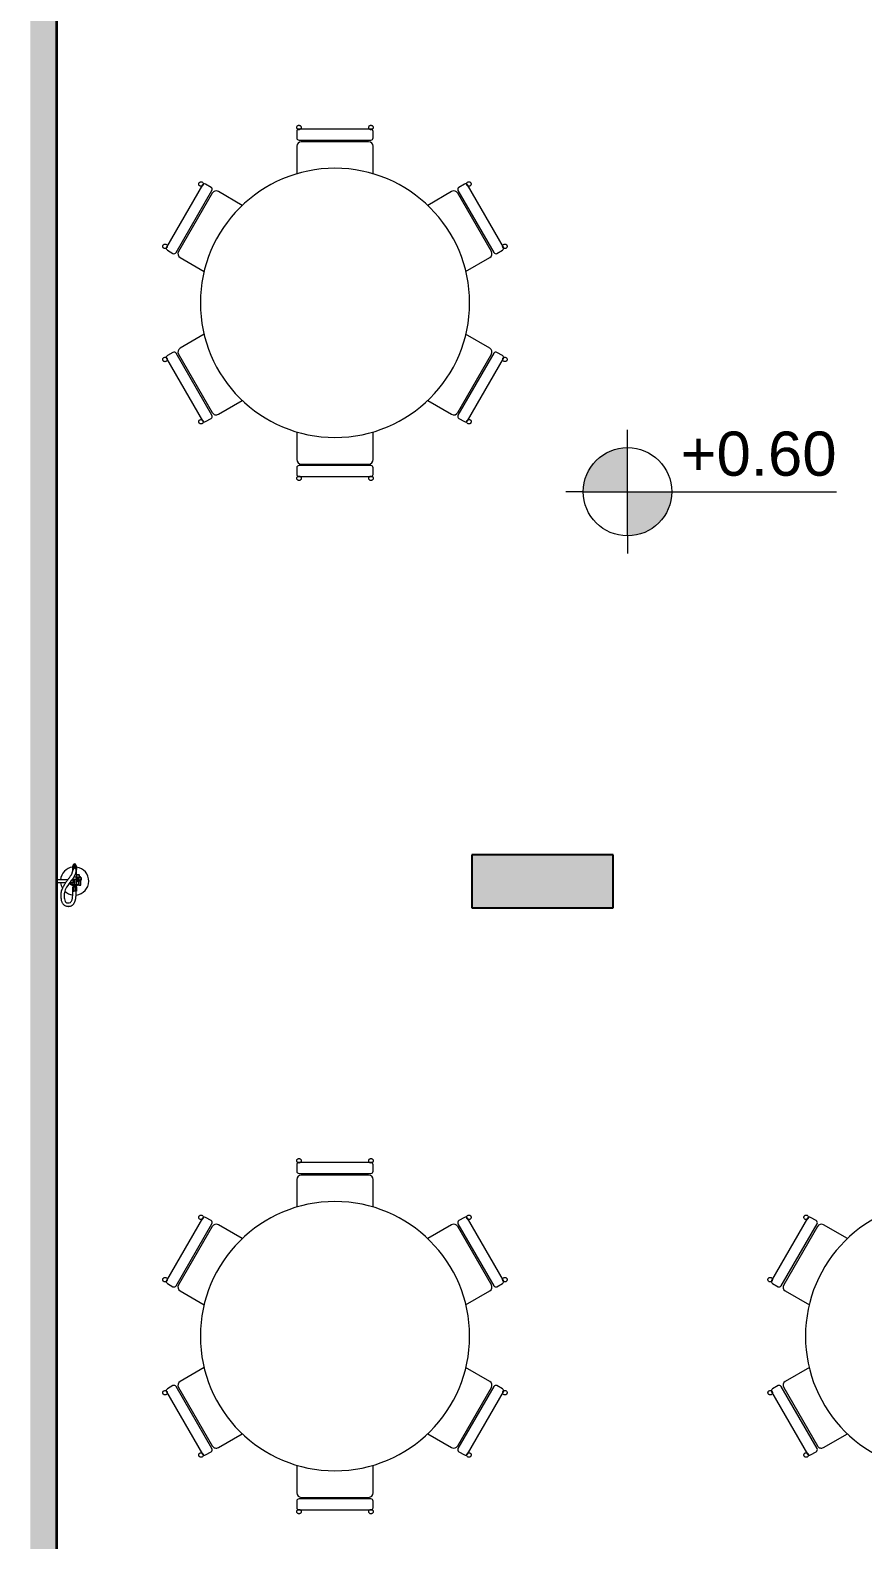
# Model space of a CAD drawing. Header units: metres. Extents: x 42 to 294, y -52 to 32.
# Drawn here: x 51.26 to 55.97, y 11.17 to 19.71 of the extents above; entities that cross this region are included whole.
import ezdxf

# ---------------------------------------------------------------- set-up
doc = ezdxf.new("R2010")
doc.units = ezdxf.units.M
doc.header["$LTSCALE"] = 0.15
doc.layers.get('0').update_dxf_attribs({"lineweight": 20})
for name, color, linetype, lineweight in [('A-DETLGEM', 3, 'Continuous', 9), ('A-WALL', 2, 'Continuous', 30), ('I-DETLFUM', 2, 'Continuous', 9)]:
    doc.layers.add(name, color=color, linetype=linetype, lineweight=lineweight)
doc.layers.add('Hatch', color=8, linetype='Continuous')
doc.layers.add('MUROS', color=11, linetype='Continuous')
doc.styles.get("Standard").update_dxf_attribs({"font": 'arial.ttf', "height": 0.15})

# ---------------------------------------------------------------- blocks, each defined once
blk = doc.blocks.new('Table-Dining Round w Chairs - 60_ Diameter-19-01 PBaja')
at = {"layer": 'I-DETLFUM'}
for start, end in [(90, 270), (270, 90)]:
    blk.add_arc((0.1037, -0.1849), 0.762, start, end, dxfattribs=at)
blk = doc.blocks.new('Chair-Breuer - Chair-Breuer-35-01 PBaja')
at = {"layer": 'I-DETLFUM'}
for p, q in [((-0.2159, 0.0307), (-0.2159, -0.127)), ((0.2159, -0.127), (0.2159, 0.0295)), ((0.2032, -0.1613), (-0.2032, -0.1613)), ((-0.1905, -0.1524), (0.1905, -0.1524)), ((-0.2159, -0.174), (-0.2159, -0.2109)), ((-0.2032, -0.2236), (0.2032, -0.2236)), ((0.2159, -0.2109), (0.2159, -0.174))]:
    blk.add_line(p, q, dxfattribs=at)
for centre, radius, start, end in [((-0.1905, -0.127), 0.0254, 180, 270), ((-0.2032, -0.174), 0.0127, 90, 180), ((0.1905, -0.127), 0.0254, 270, 360), ((0.2032, -0.174), 0.0127, 0, 90), ((-0.2032, -0.2109), 0.0127, 180, 270), ((0.2032, -0.2109), 0.0127, 270, 0)]:
    blk.add_arc(centre, radius, start, end, dxfattribs=at)
for points, start_tangent, end_tangent in [([(-0.2035, -0.2457), (-0.2073, -0.2451), (-0.2107, -0.2434), (-0.2135, -0.2408), (-0.2154, -0.2375), (-0.2161, -0.2315), (-0.2139, -0.2258), (-0.2119, -0.2235), (-0.2094, -0.2218), (-0.2065, -0.2207), (-0.2035, -0.2204)], (-0.999994, 0.003416), (0.999994, 0.003416)), ([(-0.2035, -0.2204), (-0.1997, -0.2209), (-0.1963, -0.2226), (-0.1935, -0.2252), (-0.1916, -0.2285), (-0.1909, -0.2345), (-0.193, -0.2402), (-0.1951, -0.2425), (-0.1976, -0.2442), (-0.2004, -0.2453), (-0.2035, -0.2457)], (0.999994, -0.003416), (-0.999994, -0.003416)), ([(0.2037, -0.2457), (0.2, -0.2451), (0.1965, -0.2434), (0.1937, -0.2408), (0.1919, -0.2375), (0.1911, -0.2315), (0.1933, -0.2258), (0.1953, -0.2235), (0.1978, -0.2218), (0.2007, -0.2207), (0.2037, -0.2204)], (-0.999994, 0.003416), (0.999994, 0.003416)), ([(0.2037, -0.2204), (0.2075, -0.2209), (0.2109, -0.2226), (0.2137, -0.2252), (0.2156, -0.2285), (0.2163, -0.2345), (0.2142, -0.2402), (0.2122, -0.2425), (0.2096, -0.2442), (0.2068, -0.2453), (0.2037, -0.2457)], (0.999994, -0.003416), (-0.999994, -0.003416))]:
    blk.add_spline(points, degree=3, dxfattribs=dict(at, start_tangent=start_tangent, end_tangent=end_tangent))
blk = doc.blocks.new('Chair-Breuer - Chair-Breuer-17-01 PBaja')
at = {"layer": 'I-DETLFUM'}
for p, q in [((-0.2159, 0.0305), (-0.2159, -0.127)), ((0.2159, -0.127), (0.2159, 0.0305)), ((0.2032, -0.1613), (-0.2032, -0.1613)), ((-0.1905, -0.1524), (0.1905, -0.1524)), ((-0.2159, -0.174), (-0.2159, -0.2109)), ((-0.2032, -0.2236), (0.2032, -0.2236)), ((0.2159, -0.2109), (0.2159, -0.174))]:
    blk.add_line(p, q, dxfattribs=at)
for centre, radius, start, end in [((-0.1905, -0.127), 0.0254, 180, 270), ((-0.2032, -0.174), 0.0127, 90, 180), ((0.1905, -0.127), 0.0254, 270, 360), ((0.2032, -0.174), 0.0127, 0, 90), ((-0.2032, -0.2109), 0.0127, 180, 270), ((0.2032, -0.2109), 0.0127, 270, 0)]:
    blk.add_arc(centre, radius, start, end, dxfattribs=at)
for points, start_tangent, end_tangent in [([(-0.2035, -0.2457), (-0.2073, -0.2451), (-0.2107, -0.2434), (-0.2135, -0.2408), (-0.2154, -0.2375), (-0.2161, -0.2315), (-0.2139, -0.2258), (-0.2119, -0.2235), (-0.2094, -0.2218), (-0.2065, -0.2207), (-0.2035, -0.2204)], (-0.999994, 0.003416), (0.999994, 0.003416)), ([(-0.2035, -0.2204), (-0.1997, -0.2209), (-0.1963, -0.2226), (-0.1935, -0.2252), (-0.1916, -0.2285), (-0.1909, -0.2345), (-0.193, -0.2402), (-0.1951, -0.2425), (-0.1976, -0.2442), (-0.2004, -0.2453), (-0.2035, -0.2457)], (0.999994, -0.003416), (-0.999994, -0.003416)), ([(0.2037, -0.2457), (0.2, -0.2451), (0.1965, -0.2434), (0.1937, -0.2408), (0.1919, -0.2375), (0.1911, -0.2315), (0.1933, -0.2258), (0.1953, -0.2235), (0.1978, -0.2218), (0.2007, -0.2207), (0.2037, -0.2204)], (-0.999994, 0.003416), (0.999994, 0.003416)), ([(0.2037, -0.2204), (0.2075, -0.2209), (0.2109, -0.2226), (0.2137, -0.2252), (0.2156, -0.2285), (0.2163, -0.2345), (0.2142, -0.2402), (0.2122, -0.2425), (0.2096, -0.2442), (0.2068, -0.2453), (0.2037, -0.2457)], (0.999994, -0.003416), (-0.999994, -0.003416))]:
    blk.add_spline(points, degree=3, dxfattribs=dict(at, start_tangent=start_tangent, end_tangent=end_tangent))
blk = doc.blocks.new('Chair-Breuer - Chair-Breuer-34-01 PBaja')
at = {"layer": 'I-DETLFUM'}
for p, q in [((-0.2159, 0.0295), (-0.2159, -0.127)), ((0.2159, -0.127), (0.2159, 0.0307)), ((0.2032, -0.1613), (-0.2032, -0.1613)), ((-0.1905, -0.1524), (0.1905, -0.1524)), ((-0.2159, -0.174), (-0.2159, -0.2109)), ((-0.2032, -0.2236), (0.2032, -0.2236)), ((0.2159, -0.2109), (0.2159, -0.174))]:
    blk.add_line(p, q, dxfattribs=at)
for centre, radius, start, end in [((-0.1905, -0.127), 0.0254, 180, 270), ((-0.2032, -0.174), 0.0127, 90, 180), ((0.1905, -0.127), 0.0254, 270, 360), ((0.2032, -0.174), 0.0127, 0, 90), ((-0.2032, -0.2109), 0.0127, 180, 270), ((0.2032, -0.2109), 0.0127, 270, 0)]:
    blk.add_arc(centre, radius, start, end, dxfattribs=at)
for points, start_tangent, end_tangent in [([(-0.2035, -0.2457), (-0.2073, -0.2451), (-0.2107, -0.2434), (-0.2135, -0.2408), (-0.2154, -0.2375), (-0.2161, -0.2315), (-0.2139, -0.2258), (-0.2119, -0.2235), (-0.2094, -0.2218), (-0.2065, -0.2207), (-0.2035, -0.2204)], (-0.999994, 0.003416), (0.999994, 0.003416)), ([(-0.2035, -0.2204), (-0.1997, -0.2209), (-0.1963, -0.2226), (-0.1935, -0.2252), (-0.1916, -0.2285), (-0.1909, -0.2345), (-0.193, -0.2402), (-0.1951, -0.2425), (-0.1976, -0.2442), (-0.2004, -0.2453), (-0.2035, -0.2457)], (0.999994, -0.003416), (-0.999994, -0.003416)), ([(0.2037, -0.2457), (0.2, -0.2451), (0.1965, -0.2434), (0.1937, -0.2408), (0.1919, -0.2375), (0.1911, -0.2315), (0.1933, -0.2258), (0.1953, -0.2235), (0.1978, -0.2218), (0.2007, -0.2207), (0.2037, -0.2204)], (-0.999994, 0.003416), (0.999994, 0.003416)), ([(0.2037, -0.2204), (0.2075, -0.2209), (0.2109, -0.2226), (0.2137, -0.2252), (0.2156, -0.2285), (0.2163, -0.2345), (0.2142, -0.2402), (0.2122, -0.2425), (0.2096, -0.2442), (0.2068, -0.2453), (0.2037, -0.2457)], (0.999994, -0.003416), (-0.999994, -0.003416))]:
    blk.add_spline(points, degree=3, dxfattribs=dict(at, start_tangent=start_tangent, end_tangent=end_tangent))
blk = doc.blocks.new('Chair-Breuer - Chair-Breuer-33-01 PBaja')
at = {"layer": 'I-DETLFUM'}
for p, q in [((-0.2159, 0.0307), (-0.2159, -0.127)), ((0.2159, -0.127), (0.2159, 0.0295)), ((0.2032, -0.1613), (-0.2032, -0.1613)), ((-0.1905, -0.1524), (0.1905, -0.1524)), ((-0.2159, -0.174), (-0.2159, -0.2109)), ((-0.2032, -0.2236), (0.2032, -0.2236)), ((0.2159, -0.2109), (0.2159, -0.174))]:
    blk.add_line(p, q, dxfattribs=at)
for centre, radius, start, end in [((-0.1905, -0.127), 0.0254, 180, 270), ((-0.2032, -0.174), 0.0127, 90, 180), ((0.1905, -0.127), 0.0254, 270, 360), ((0.2032, -0.174), 0.0127, 0, 90), ((-0.2032, -0.2109), 0.0127, 180, 270), ((0.2032, -0.2109), 0.0127, 270, 0)]:
    blk.add_arc(centre, radius, start, end, dxfattribs=at)
for points, start_tangent, end_tangent in [([(-0.2035, -0.2457), (-0.2073, -0.2451), (-0.2107, -0.2434), (-0.2135, -0.2408), (-0.2154, -0.2375), (-0.2161, -0.2315), (-0.2139, -0.2258), (-0.2119, -0.2235), (-0.2094, -0.2218), (-0.2065, -0.2207), (-0.2035, -0.2204)], (-0.999994, 0.003416), (0.999994, 0.003416)), ([(-0.2035, -0.2204), (-0.1997, -0.2209), (-0.1963, -0.2226), (-0.1935, -0.2252), (-0.1916, -0.2285), (-0.1909, -0.2345), (-0.193, -0.2402), (-0.1951, -0.2425), (-0.1976, -0.2442), (-0.2004, -0.2453), (-0.2035, -0.2457)], (0.999994, -0.003416), (-0.999994, -0.003416)), ([(0.2037, -0.2457), (0.2, -0.2451), (0.1965, -0.2434), (0.1937, -0.2408), (0.1919, -0.2375), (0.1911, -0.2315), (0.1933, -0.2258), (0.1953, -0.2235), (0.1978, -0.2218), (0.2007, -0.2207), (0.2037, -0.2204)], (-0.999994, 0.003416), (0.999994, 0.003416)), ([(0.2037, -0.2204), (0.2075, -0.2209), (0.2109, -0.2226), (0.2137, -0.2252), (0.2156, -0.2285), (0.2163, -0.2345), (0.2142, -0.2402), (0.2122, -0.2425), (0.2096, -0.2442), (0.2068, -0.2453), (0.2037, -0.2457)], (0.999994, -0.003416), (-0.999994, -0.003416))]:
    blk.add_spline(points, degree=3, dxfattribs=dict(at, start_tangent=start_tangent, end_tangent=end_tangent))
blk = doc.blocks.new('Chair-Breuer - Chair-Breuer-32-01 PBaja')
at = {"layer": 'I-DETLFUM'}
for p, q in [((-0.2159, 0.0295), (-0.2159, -0.127)), ((0.2159, -0.127), (0.2159, 0.0307)), ((0.2032, -0.1613), (-0.2032, -0.1613)), ((-0.1905, -0.1524), (0.1905, -0.1524)), ((-0.2159, -0.174), (-0.2159, -0.2109)), ((-0.2032, -0.2236), (0.2032, -0.2236)), ((0.2159, -0.2109), (0.2159, -0.174))]:
    blk.add_line(p, q, dxfattribs=at)
for centre, radius, start, end in [((-0.1905, -0.127), 0.0254, 180, 270), ((-0.2032, -0.174), 0.0127, 90, 180), ((0.1905, -0.127), 0.0254, 270, 360), ((0.2032, -0.174), 0.0127, 0, 90), ((-0.2032, -0.2109), 0.0127, 180, 270), ((0.2032, -0.2109), 0.0127, 270, 0)]:
    blk.add_arc(centre, radius, start, end, dxfattribs=at)
for points, start_tangent, end_tangent in [([(-0.2035, -0.2457), (-0.2073, -0.2451), (-0.2107, -0.2434), (-0.2135, -0.2408), (-0.2154, -0.2375), (-0.2161, -0.2315), (-0.2139, -0.2258), (-0.2119, -0.2235), (-0.2094, -0.2218), (-0.2065, -0.2207), (-0.2035, -0.2204)], (-0.999994, 0.003416), (0.999994, 0.003416)), ([(-0.2035, -0.2204), (-0.1997, -0.2209), (-0.1963, -0.2226), (-0.1935, -0.2252), (-0.1916, -0.2285), (-0.1909, -0.2345), (-0.193, -0.2402), (-0.1951, -0.2425), (-0.1976, -0.2442), (-0.2004, -0.2453), (-0.2035, -0.2457)], (0.999994, -0.003416), (-0.999994, -0.003416)), ([(0.2037, -0.2457), (0.2, -0.2451), (0.1965, -0.2434), (0.1937, -0.2408), (0.1919, -0.2375), (0.1911, -0.2315), (0.1933, -0.2258), (0.1953, -0.2235), (0.1978, -0.2218), (0.2007, -0.2207), (0.2037, -0.2204)], (-0.999994, 0.003416), (0.999994, 0.003416)), ([(0.2037, -0.2204), (0.2075, -0.2209), (0.2109, -0.2226), (0.2137, -0.2252), (0.2156, -0.2285), (0.2163, -0.2345), (0.2142, -0.2402), (0.2122, -0.2425), (0.2096, -0.2442), (0.2068, -0.2453), (0.2037, -0.2457)], (0.999994, -0.003416), (-0.999994, -0.003416))]:
    blk.add_spline(points, degree=3, dxfattribs=dict(at, start_tangent=start_tangent, end_tangent=end_tangent))
blk = doc.blocks.new('Chair-Breuer - Chair-Breuer-31-01 PBaja')
at = {"layer": 'I-DETLFUM'}
for p, q in [((-0.2159, 0.0305), (-0.2159, -0.127)), ((0.2159, -0.127), (0.2159, 0.0305)), ((0.2032, -0.1613), (-0.2032, -0.1613)), ((-0.1905, -0.1524), (0.1905, -0.1524)), ((-0.2159, -0.174), (-0.2159, -0.2109)), ((-0.2032, -0.2236), (0.2032, -0.2236)), ((0.2159, -0.2109), (0.2159, -0.174))]:
    blk.add_line(p, q, dxfattribs=at)
for centre, radius, start, end in [((-0.1905, -0.127), 0.0254, 180, 270), ((-0.2032, -0.174), 0.0127, 90, 180), ((0.1905, -0.127), 0.0254, 270, 360), ((0.2032, -0.174), 0.0127, 0, 90), ((-0.2032, -0.2109), 0.0127, 180, 270), ((0.2032, -0.2109), 0.0127, 270, 0)]:
    blk.add_arc(centre, radius, start, end, dxfattribs=at)
for points, start_tangent, end_tangent in [([(-0.2035, -0.2457), (-0.2073, -0.2451), (-0.2107, -0.2434), (-0.2135, -0.2408), (-0.2154, -0.2375), (-0.2161, -0.2315), (-0.2139, -0.2258), (-0.2119, -0.2235), (-0.2094, -0.2218), (-0.2065, -0.2207), (-0.2035, -0.2204)], (-0.999994, 0.003416), (0.999994, 0.003416)), ([(-0.2035, -0.2204), (-0.1997, -0.2209), (-0.1963, -0.2226), (-0.1935, -0.2252), (-0.1916, -0.2285), (-0.1909, -0.2345), (-0.193, -0.2402), (-0.1951, -0.2425), (-0.1976, -0.2442), (-0.2004, -0.2453), (-0.2035, -0.2457)], (0.999994, -0.003416), (-0.999994, -0.003416)), ([(0.2037, -0.2457), (0.2, -0.2451), (0.1965, -0.2434), (0.1937, -0.2408), (0.1919, -0.2375), (0.1911, -0.2315), (0.1933, -0.2258), (0.1953, -0.2235), (0.1978, -0.2218), (0.2007, -0.2207), (0.2037, -0.2204)], (-0.999994, 0.003416), (0.999994, 0.003416)), ([(0.2037, -0.2204), (0.2075, -0.2209), (0.2109, -0.2226), (0.2137, -0.2252), (0.2156, -0.2285), (0.2163, -0.2345), (0.2142, -0.2402), (0.2122, -0.2425), (0.2096, -0.2442), (0.2068, -0.2453), (0.2037, -0.2457)], (0.999994, -0.003416), (-0.999994, -0.003416))]:
    blk.add_spline(points, degree=3, dxfattribs=dict(at, start_tangent=start_tangent, end_tangent=end_tangent))
blk = doc.blocks.new('Chair-Breuer - Chair-Breuer-91-01 PBaja')
at = {"layer": 'I-DETLFUM'}
for p, q in [((-0.2159, 0.0295), (-0.2159, -0.127)), ((0.2159, -0.127), (0.2159, 0.0307)), ((0.2032, -0.1613), (-0.2032, -0.1613)), ((-0.1905, -0.1524), (0.1905, -0.1524)), ((-0.2159, -0.174), (-0.2159, -0.2109)), ((-0.2032, -0.2236), (0.2032, -0.2236)), ((0.2159, -0.2109), (0.2159, -0.174))]:
    blk.add_line(p, q, dxfattribs=at)
for centre, radius, start, end in [((-0.1905, -0.127), 0.0254, 180, 270), ((-0.2032, -0.174), 0.0127, 90, 180), ((0.1905, -0.127), 0.0254, 270, 360), ((0.2032, -0.174), 0.0127, 0, 90), ((-0.2032, -0.2109), 0.0127, 180, 270), ((0.2032, -0.2109), 0.0127, 270, 0)]:
    blk.add_arc(centre, radius, start, end, dxfattribs=at)
for points, start_tangent, end_tangent in [([(-0.2035, -0.2457), (-0.2073, -0.2451), (-0.2107, -0.2434), (-0.2135, -0.2408), (-0.2154, -0.2375), (-0.2161, -0.2315), (-0.2139, -0.2258), (-0.2119, -0.2235), (-0.2094, -0.2218), (-0.2065, -0.2207), (-0.2035, -0.2204)], (-0.999994, 0.003416), (0.999994, 0.003416)), ([(-0.2035, -0.2204), (-0.1997, -0.2209), (-0.1963, -0.2226), (-0.1935, -0.2252), (-0.1916, -0.2285), (-0.1909, -0.2345), (-0.193, -0.2402), (-0.1951, -0.2425), (-0.1976, -0.2442), (-0.2004, -0.2453), (-0.2035, -0.2457)], (0.999994, -0.003416), (-0.999994, -0.003416)), ([(0.2037, -0.2457), (0.2, -0.2451), (0.1965, -0.2434), (0.1937, -0.2408), (0.1919, -0.2375), (0.1911, -0.2315), (0.1933, -0.2258), (0.1953, -0.2235), (0.1978, -0.2218), (0.2007, -0.2207), (0.2037, -0.2204)], (-0.999994, 0.003416), (0.999994, 0.003416)), ([(0.2037, -0.2204), (0.2075, -0.2209), (0.2109, -0.2226), (0.2137, -0.2252), (0.2156, -0.2285), (0.2163, -0.2345), (0.2142, -0.2402), (0.2122, -0.2425), (0.2096, -0.2442), (0.2068, -0.2453), (0.2037, -0.2457)], (0.999994, -0.003416), (-0.999994, -0.003416))]:
    blk.add_spline(points, degree=3, dxfattribs=dict(at, start_tangent=start_tangent, end_tangent=end_tangent))
blk = doc.blocks.new('Chair-Breuer - Chair-Breuer-92-01 PBaja')
at = {"layer": 'I-DETLFUM'}
for p, q in [((-0.2159, 0.0307), (-0.2159, -0.127)), ((0.2159, -0.127), (0.2159, 0.0295)), ((0.2032, -0.1613), (-0.2032, -0.1613)), ((-0.1905, -0.1524), (0.1905, -0.1524)), ((-0.2159, -0.174), (-0.2159, -0.2109)), ((-0.2032, -0.2236), (0.2032, -0.2236)), ((0.2159, -0.2109), (0.2159, -0.174))]:
    blk.add_line(p, q, dxfattribs=at)
for centre, radius, start, end in [((-0.1905, -0.127), 0.0254, 180, 270), ((-0.2032, -0.174), 0.0127, 90, 180), ((0.1905, -0.127), 0.0254, 270, 360), ((0.2032, -0.174), 0.0127, 0, 90), ((-0.2032, -0.2109), 0.0127, 180, 270), ((0.2032, -0.2109), 0.0127, 270, 0)]:
    blk.add_arc(centre, radius, start, end, dxfattribs=at)
for points, start_tangent, end_tangent in [([(-0.2035, -0.2457), (-0.2073, -0.2451), (-0.2107, -0.2434), (-0.2135, -0.2408), (-0.2154, -0.2375), (-0.2161, -0.2315), (-0.2139, -0.2258), (-0.2119, -0.2235), (-0.2094, -0.2218), (-0.2065, -0.2207), (-0.2035, -0.2204)], (-0.999994, 0.003416), (0.999994, 0.003416)), ([(-0.2035, -0.2204), (-0.1997, -0.2209), (-0.1963, -0.2226), (-0.1935, -0.2252), (-0.1916, -0.2285), (-0.1909, -0.2345), (-0.193, -0.2402), (-0.1951, -0.2425), (-0.1976, -0.2442), (-0.2004, -0.2453), (-0.2035, -0.2457)], (0.999994, -0.003416), (-0.999994, -0.003416)), ([(0.2037, -0.2457), (0.2, -0.2451), (0.1965, -0.2434), (0.1937, -0.2408), (0.1919, -0.2375), (0.1911, -0.2315), (0.1933, -0.2258), (0.1953, -0.2235), (0.1978, -0.2218), (0.2007, -0.2207), (0.2037, -0.2204)], (-0.999994, 0.003416), (0.999994, 0.003416)), ([(0.2037, -0.2204), (0.2075, -0.2209), (0.2109, -0.2226), (0.2137, -0.2252), (0.2156, -0.2285), (0.2163, -0.2345), (0.2142, -0.2402), (0.2122, -0.2425), (0.2096, -0.2442), (0.2068, -0.2453), (0.2037, -0.2457)], (0.999994, -0.003416), (-0.999994, -0.003416))]:
    blk.add_spline(points, degree=3, dxfattribs=dict(at, start_tangent=start_tangent, end_tangent=end_tangent))
blk = doc.blocks.new('Chair-Breuer - Chair-Breuer-96-01 PBaja')
at = {"layer": 'I-DETLFUM'}
for p, q in [((-0.2159, 0.0307), (-0.2159, -0.127)), ((0.2159, -0.127), (0.2159, 0.0295)), ((0.2032, -0.1613), (-0.2032, -0.1613)), ((-0.1905, -0.1524), (0.1905, -0.1524)), ((-0.2159, -0.174), (-0.2159, -0.2109)), ((-0.2032, -0.2236), (0.2032, -0.2236)), ((0.2159, -0.2109), (0.2159, -0.174))]:
    blk.add_line(p, q, dxfattribs=at)
for centre, radius, start, end in [((-0.1905, -0.127), 0.0254, 180, 270), ((-0.2032, -0.174), 0.0127, 90, 180), ((0.1905, -0.127), 0.0254, 270, 360), ((0.2032, -0.174), 0.0127, 0, 90), ((-0.2032, -0.2109), 0.0127, 180, 270), ((0.2032, -0.2109), 0.0127, 270, 0)]:
    blk.add_arc(centre, radius, start, end, dxfattribs=at)
for points, start_tangent, end_tangent in [([(-0.2035, -0.2457), (-0.2073, -0.2451), (-0.2107, -0.2434), (-0.2135, -0.2408), (-0.2154, -0.2375), (-0.2161, -0.2315), (-0.2139, -0.2258), (-0.2119, -0.2235), (-0.2094, -0.2218), (-0.2065, -0.2207), (-0.2035, -0.2204)], (-0.999994, 0.003416), (0.999994, 0.003416)), ([(-0.2035, -0.2204), (-0.1997, -0.2209), (-0.1963, -0.2226), (-0.1935, -0.2252), (-0.1916, -0.2285), (-0.1909, -0.2345), (-0.193, -0.2402), (-0.1951, -0.2425), (-0.1976, -0.2442), (-0.2004, -0.2453), (-0.2035, -0.2457)], (0.999994, -0.003416), (-0.999994, -0.003416)), ([(0.2037, -0.2457), (0.2, -0.2451), (0.1965, -0.2434), (0.1937, -0.2408), (0.1919, -0.2375), (0.1911, -0.2315), (0.1933, -0.2258), (0.1953, -0.2235), (0.1978, -0.2218), (0.2007, -0.2207), (0.2037, -0.2204)], (-0.999994, 0.003416), (0.999994, 0.003416)), ([(0.2037, -0.2204), (0.2075, -0.2209), (0.2109, -0.2226), (0.2137, -0.2252), (0.2156, -0.2285), (0.2163, -0.2345), (0.2142, -0.2402), (0.2122, -0.2425), (0.2096, -0.2442), (0.2068, -0.2453), (0.2037, -0.2457)], (0.999994, -0.003416), (-0.999994, -0.003416))]:
    blk.add_spline(points, degree=3, dxfattribs=dict(at, start_tangent=start_tangent, end_tangent=end_tangent))
blk = doc.blocks.new('Chair-Breuer - Chair-Breuer-97-01 PBaja')
at = {"layer": 'I-DETLFUM'}
for p, q in [((-0.2159, 0.0295), (-0.2159, -0.127)), ((0.2159, -0.127), (0.2159, 0.0307)), ((0.2032, -0.1613), (-0.2032, -0.1613)), ((-0.1905, -0.1524), (0.1905, -0.1524)), ((-0.2159, -0.174), (-0.2159, -0.2109)), ((-0.2032, -0.2236), (0.2032, -0.2236)), ((0.2159, -0.2109), (0.2159, -0.174))]:
    blk.add_line(p, q, dxfattribs=at)
for centre, radius, start, end in [((-0.1905, -0.127), 0.0254, 180, 270), ((-0.2032, -0.174), 0.0127, 90, 180), ((0.1905, -0.127), 0.0254, 270, 360), ((0.2032, -0.174), 0.0127, 0, 90), ((-0.2032, -0.2109), 0.0127, 180, 270), ((0.2032, -0.2109), 0.0127, 270, 0)]:
    blk.add_arc(centre, radius, start, end, dxfattribs=at)
for points, start_tangent, end_tangent in [([(-0.2035, -0.2457), (-0.2073, -0.2451), (-0.2107, -0.2434), (-0.2135, -0.2408), (-0.2154, -0.2375), (-0.2161, -0.2315), (-0.2139, -0.2258), (-0.2119, -0.2235), (-0.2094, -0.2218), (-0.2065, -0.2207), (-0.2035, -0.2204)], (-0.999994, 0.003416), (0.999994, 0.003416)), ([(-0.2035, -0.2204), (-0.1997, -0.2209), (-0.1963, -0.2226), (-0.1935, -0.2252), (-0.1916, -0.2285), (-0.1909, -0.2345), (-0.193, -0.2402), (-0.1951, -0.2425), (-0.1976, -0.2442), (-0.2004, -0.2453), (-0.2035, -0.2457)], (0.999994, -0.003416), (-0.999994, -0.003416)), ([(0.2037, -0.2457), (0.2, -0.2451), (0.1965, -0.2434), (0.1937, -0.2408), (0.1919, -0.2375), (0.1911, -0.2315), (0.1933, -0.2258), (0.1953, -0.2235), (0.1978, -0.2218), (0.2007, -0.2207), (0.2037, -0.2204)], (-0.999994, 0.003416), (0.999994, 0.003416)), ([(0.2037, -0.2204), (0.2075, -0.2209), (0.2109, -0.2226), (0.2137, -0.2252), (0.2156, -0.2285), (0.2163, -0.2345), (0.2142, -0.2402), (0.2122, -0.2425), (0.2096, -0.2442), (0.2068, -0.2453), (0.2037, -0.2457)], (0.999994, -0.003416), (-0.999994, -0.003416))]:
    blk.add_spline(points, degree=3, dxfattribs=dict(at, start_tangent=start_tangent, end_tangent=end_tangent))
blk = doc.blocks.new('Chair-Breuer - Chair-Breuer-123-01 PBaja')
at = {"layer": 'I-DETLFUM'}
for p, q in [((-0.2159, 0.0307), (-0.2159, -0.127)), ((0.2159, -0.127), (0.2159, 0.0295)), ((0.2032, -0.1613), (-0.2032, -0.1613)), ((-0.1905, -0.1524), (0.1905, -0.1524)), ((-0.2159, -0.174), (-0.2159, -0.2109)), ((-0.2032, -0.2236), (0.2032, -0.2236)), ((0.2159, -0.2109), (0.2159, -0.174))]:
    blk.add_line(p, q, dxfattribs=at)
for centre, radius, start, end in [((-0.1905, -0.127), 0.0254, 180, 270), ((-0.2032, -0.174), 0.0127, 90, 180), ((0.1905, -0.127), 0.0254, 270, 360), ((0.2032, -0.174), 0.0127, 0, 90), ((-0.2032, -0.2109), 0.0127, 180, 270), ((0.2032, -0.2109), 0.0127, 270, 0)]:
    blk.add_arc(centre, radius, start, end, dxfattribs=at)
for points, start_tangent, end_tangent in [([(-0.2035, -0.2457), (-0.2073, -0.2451), (-0.2107, -0.2434), (-0.2135, -0.2408), (-0.2154, -0.2375), (-0.2161, -0.2315), (-0.2139, -0.2258), (-0.2119, -0.2235), (-0.2094, -0.2218), (-0.2065, -0.2207), (-0.2035, -0.2204)], (-0.999994, 0.003416), (0.999994, 0.003416)), ([(-0.2035, -0.2204), (-0.1997, -0.2209), (-0.1963, -0.2226), (-0.1935, -0.2252), (-0.1916, -0.2285), (-0.1909, -0.2345), (-0.193, -0.2402), (-0.1951, -0.2425), (-0.1976, -0.2442), (-0.2004, -0.2453), (-0.2035, -0.2457)], (0.999994, -0.003416), (-0.999994, -0.003416)), ([(0.2037, -0.2457), (0.2, -0.2451), (0.1965, -0.2434), (0.1937, -0.2408), (0.1919, -0.2375), (0.1911, -0.2315), (0.1933, -0.2258), (0.1953, -0.2235), (0.1978, -0.2218), (0.2007, -0.2207), (0.2037, -0.2204)], (-0.999994, 0.003416), (0.999994, 0.003416)), ([(0.2037, -0.2204), (0.2075, -0.2209), (0.2109, -0.2226), (0.2137, -0.2252), (0.2156, -0.2285), (0.2163, -0.2345), (0.2142, -0.2402), (0.2122, -0.2425), (0.2096, -0.2442), (0.2068, -0.2453), (0.2037, -0.2457)], (0.999994, -0.003416), (-0.999994, -0.003416))]:
    blk.add_spline(points, degree=3, dxfattribs=dict(at, start_tangent=start_tangent, end_tangent=end_tangent))
blk = doc.blocks.new('Chair-Breuer - Chair-Breuer-129-01 PBaja')
at = {"layer": 'I-DETLFUM'}
for p, q in [((-0.2159, 0.0295), (-0.2159, -0.127)), ((0.2159, -0.127), (0.2159, 0.0307)), ((0.2032, -0.1613), (-0.2032, -0.1613)), ((-0.1905, -0.1524), (0.1905, -0.1524)), ((-0.2159, -0.174), (-0.2159, -0.2109)), ((-0.2032, -0.2236), (0.2032, -0.2236)), ((0.2159, -0.2109), (0.2159, -0.174))]:
    blk.add_line(p, q, dxfattribs=at)
for centre, radius, start, end in [((-0.1905, -0.127), 0.0254, 180, 270), ((-0.2032, -0.174), 0.0127, 90, 180), ((0.1905, -0.127), 0.0254, 270, 360), ((0.2032, -0.174), 0.0127, 0, 90), ((-0.2032, -0.2109), 0.0127, 180, 270), ((0.2032, -0.2109), 0.0127, 270, 0)]:
    blk.add_arc(centre, radius, start, end, dxfattribs=at)
for points, start_tangent, end_tangent in [([(-0.2035, -0.2457), (-0.2073, -0.2451), (-0.2107, -0.2434), (-0.2135, -0.2408), (-0.2154, -0.2375), (-0.2161, -0.2315), (-0.2139, -0.2258), (-0.2119, -0.2235), (-0.2094, -0.2218), (-0.2065, -0.2207), (-0.2035, -0.2204)], (-0.999994, 0.003416), (0.999994, 0.003416)), ([(-0.2035, -0.2204), (-0.1997, -0.2209), (-0.1963, -0.2226), (-0.1935, -0.2252), (-0.1916, -0.2285), (-0.1909, -0.2345), (-0.193, -0.2402), (-0.1951, -0.2425), (-0.1976, -0.2442), (-0.2004, -0.2453), (-0.2035, -0.2457)], (0.999994, -0.003416), (-0.999994, -0.003416)), ([(0.2037, -0.2457), (0.2, -0.2451), (0.1965, -0.2434), (0.1937, -0.2408), (0.1919, -0.2375), (0.1911, -0.2315), (0.1933, -0.2258), (0.1953, -0.2235), (0.1978, -0.2218), (0.2007, -0.2207), (0.2037, -0.2204)], (-0.999994, 0.003416), (0.999994, 0.003416)), ([(0.2037, -0.2204), (0.2075, -0.2209), (0.2109, -0.2226), (0.2137, -0.2252), (0.2156, -0.2285), (0.2163, -0.2345), (0.2142, -0.2402), (0.2122, -0.2425), (0.2096, -0.2442), (0.2068, -0.2453), (0.2037, -0.2457)], (0.999994, -0.003416), (-0.999994, -0.003416))]:
    blk.add_spline(points, degree=3, dxfattribs=dict(at, start_tangent=start_tangent, end_tangent=end_tangent))
blk = doc.blocks.new('Chair-Breuer - Chair-Breuer-94-01 PBaja')
at = {"layer": 'I-DETLFUM'}
for p, q in [((-0.2159, 0.0305), (-0.2159, -0.127)), ((0.2159, -0.127), (0.2159, 0.0305)), ((0.2032, -0.1613), (-0.2032, -0.1613)), ((-0.1905, -0.1524), (0.1905, -0.1524)), ((-0.2159, -0.174), (-0.2159, -0.2109)), ((-0.2032, -0.2236), (0.2032, -0.2236)), ((0.2159, -0.2109), (0.2159, -0.174))]:
    blk.add_line(p, q, dxfattribs=at)
for centre, radius, start, end in [((-0.1905, -0.127), 0.0254, 180, 270), ((-0.2032, -0.174), 0.0127, 90, 180), ((0.1905, -0.127), 0.0254, 270, 360), ((0.2032, -0.174), 0.0127, 0, 90), ((-0.2032, -0.2109), 0.0127, 180, 270), ((0.2032, -0.2109), 0.0127, 270, 0)]:
    blk.add_arc(centre, radius, start, end, dxfattribs=at)
for points, start_tangent, end_tangent in [([(-0.2035, -0.2457), (-0.2073, -0.2451), (-0.2107, -0.2434), (-0.2135, -0.2408), (-0.2154, -0.2375), (-0.2161, -0.2315), (-0.2139, -0.2258), (-0.2119, -0.2235), (-0.2094, -0.2218), (-0.2065, -0.2207), (-0.2035, -0.2204)], (-0.999994, 0.003416), (0.999994, 0.003416)), ([(-0.2035, -0.2204), (-0.1997, -0.2209), (-0.1963, -0.2226), (-0.1935, -0.2252), (-0.1916, -0.2285), (-0.1909, -0.2345), (-0.193, -0.2402), (-0.1951, -0.2425), (-0.1976, -0.2442), (-0.2004, -0.2453), (-0.2035, -0.2457)], (0.999994, -0.003416), (-0.999994, -0.003416)), ([(0.2037, -0.2457), (0.2, -0.2451), (0.1965, -0.2434), (0.1937, -0.2408), (0.1919, -0.2375), (0.1911, -0.2315), (0.1933, -0.2258), (0.1953, -0.2235), (0.1978, -0.2218), (0.2007, -0.2207), (0.2037, -0.2204)], (-0.999994, 0.003416), (0.999994, 0.003416)), ([(0.2037, -0.2204), (0.2075, -0.2209), (0.2109, -0.2226), (0.2137, -0.2252), (0.2156, -0.2285), (0.2163, -0.2345), (0.2142, -0.2402), (0.2122, -0.2425), (0.2096, -0.2442), (0.2068, -0.2453), (0.2037, -0.2457)], (0.999994, -0.003416), (-0.999994, -0.003416))]:
    blk.add_spline(points, degree=3, dxfattribs=dict(at, start_tangent=start_tangent, end_tangent=end_tangent))
blk = doc.blocks.new('Extintor Planta - Extintor Planta-16-01 PBaja')
at = {"layer": 'A-DETLGEM'}
for p, q in [((-0.0325, 0), (0.0325, 0)), ((-0.0325, -0.0025), (-0.0325, 0)), ((0.0325, 0), (0.0325, -0.0025)), ((-0.011, -0.0025), (-0.0325, -0.0025)), ((-0.0174, -0.0776), (-0.0165, -0.0771)), ((-0.0174, -0.0792), (-0.0174, -0.0776)), ((-0.0165, -0.0798), (-0.0174, -0.0792)), ((-0.0174, -0.0798), (-0.0075, -0.0798)), ((-0.0174, -0.0905), (-0.0174, -0.0798)), ((-0.0075, -0.0771), (-0.0165, -0.0771)), ((-0.0165, -0.0771), (-0.0075, -0.0771)), ((-0.0075, -0.0798), (-0.0165, -0.0798)), ((-0.0139, -0.0792), (-0.0139, -0.0776)), ((-0.0139, -0.0776), (-0.0139, -0.0792)), ((-0.008, -0.0504), (-0.009, -0.0045)), ((-0.0075, -0.0905), (-0.0075, -0.0741)), ((0.0075, -0.0905), (0.0075, -0.0852)), ((0.0078, -0.0617), (0.009, -0.0045)), ((0.0325, -0.0025), (0.011, -0.0025)), ((-0.0563, -0.0905), (-0.0333, -0.0905)), ((-0.0563, -0.1125), (-0.0563, -0.0905)), ((-0.0316, -0.0915), (-0.0563, -0.0915)), ((-0.0316, -0.1115), (-0.0563, -0.1115)), ((-0.0333, -0.1125), (-0.0563, -0.1125)), ((-0.0326, -0.0945), (-0.055, -0.0945)), ((-0.0326, -0.097), (-0.055, -0.097)), ((-0.0326, -0.106), (-0.055, -0.106)), ((-0.0326, -0.1085), (-0.055, -0.1085)), ((-0.0328, -0.0975), (-0.0548, -0.0975)), ((-0.0328, -0.1055), (-0.0548, -0.1055)), ((-0.0313, -0.1105), (-0.0313, -0.0925)), ((-0.0238, -0.0937), (-0.0308, -0.0937)), ((-0.0308, -0.0937), (-0.0308, -0.1093)), ((-0.0308, -0.1093), (-0.0308, -0.0937)), ((-0.0238, -0.1093), (-0.0308, -0.1093)), ((-0.0245, -0.1015), (-0.0301, -0.1015)), ((-0.0238, -0.093), (-0.0194, -0.093)), ((-0.0238, -0.11), (-0.0238, -0.093)), ((-0.0238, -0.0937), (-0.0238, -0.1093)), ((-0.0238, -0.1093), (-0.0238, -0.0937)), ((-0.0238, -0.0937), (-0.0238, -0.1093)), ((-0.0238, -0.1093), (-0.0238, -0.0937)), ((-0.0194, -0.11), (-0.0238, -0.11)), ((-0.0209, -0.1238), (-0.0224, -0.1253)), ((0.0016, -0.1253), (-0.0224, -0.1253)), ((-0.0224, -0.1253), (-0.0224, -0.1343)), ((-0.0224, -0.1343), (-0.0209, -0.1358)), ((0.0016, -0.1343), (-0.0224, -0.1343)), ((0.0001, -0.1238), (-0.0209, -0.1238)), ((-0.0209, -0.1358), (0.0001, -0.1358)), ((-0.0194, -0.1105), (-0.0194, -0.0925)), ((0.0148, -0.0905), (-0.0174, -0.0905)), ((-0.0174, -0.1125), (0.0851, -0.1125)), ((-0.0174, -0.1238), (-0.0174, -0.1125)), ((-0.0094, -0.0995), (0.0056, -0.0995)), ((-0.0094, -0.1005), (0.0056, -0.1)), ((-0.0094, -0.1025), (0.0056, -0.103)), ((-0.0094, -0.1035), (0.0056, -0.1035)), ((-0.0034, -0.1238), (-0.0034, -0.1125)), ((0.0016, -0.1253), (0.0001, -0.1238)), ((0.0001, -0.1358), (0.0016, -0.1343)), ((0.0016, -0.1343), (0.0016, -0.1253)), ((0.0098, -0.1105), (0.0098, -0.0925)), ((0.0108, -0.1125), (0.0108, -0.116)), ((0.0142, -0.1125), (0.0142, -0.1171)), ((0.0216, -0.1287), (0.0273, -0.1287)), ((0.0216, -0.1297), (0.0273, -0.1297)), ((0.0242, -0.1105), (0.0242, -0.0965)), ((0.0337, -0.1128), (0.0337, -0.1125)), ((0.0592, -0.0905), (0.0851, -0.0905)), ((0.0669, -0.091), (0.0772, -0.091)), ((0.0669, -0.112), (0.0772, -0.112)), ((0.0779, -0.0914), (0.0676, -0.0914)), ((0.0779, -0.1116), (0.0676, -0.1116)), ((0.0678, -0.0922), (0.0781, -0.0923)), ((0.0678, -0.1108), (0.0781, -0.1107)), ((0.0828, -0.095), (0.0726, -0.095)), ((0.0828, -0.108), (0.0726, -0.108)), ((0.0734, -0.0954), (0.0836, -0.0954)), ((0.0734, -0.1076), (0.0836, -0.1076)), ((0.0739, -0.0983), (0.0842, -0.0983)), ((0.0739, -0.1047), (0.0842, -0.1047)), ((0.0743, -0.0971), (0.0846, -0.0971)), ((0.0743, -0.1059), (0.0846, -0.1059))]:
    blk.add_line(p, q, dxfattribs=at)
blk.add_circle((0.0139, -0.129), 0.0086, dxfattribs=at)
for centre, radius, start, end in [((0.0016, -0.1015), 0.08, 135.91437, 172.29826), ((0.0016, -0.1015), 0.08, 97.61081, 120.16496), ((0.0016, -0.1015), 0.028, 132.79494, 163.81763), ((-0.0157, -0.0802), 0.0031, 55.61575, 124.38425), ((-0.0157, -0.0767), 0.0031, 235.61575, 304.38425), ((-0.0104, -0.0886), 0.0116, 75.47752, 107.58795), ((-0.0104, -0.0682), 0.0116, 252.41205, 284.52248), ((0.0016, -0.1015), 0.028, 108.97913, 119.09236), ((-0.011, -0.0045), 0.002, 0, 90), ((0, -0.0755), 0.005, 185.0996, 281.54574), ((0, -0.0755), 0.004, 199.64687, 266.97711), ((0.011, -0.0045), 0.002, 90, 180), ((0.0016, -0.1015), 0.08, 7.90321, 84.6893), ((0.0016, -0.1015), 0.08, 185.95335, 352.09679), ((-0.055, -0.0958), 0.00125, 87.75339, 272.24661), ((-0.0548, -0.096), 0.0015, 180, 270), ((-0.0548, -0.107), 0.0015, 90, 180), ((-0.055, -0.1073), 0.00125, 87.75339, 272.24661), ((-0.0333, -0.0925), 0.002, 0, 90), ((-0.0333, -0.1105), 0.002, 270, 0), ((-0.0328, -0.096), 0.0015, 270, 2.30822), ((-0.0328, -0.107), 0.0015, 0, 90), ((-0.0325, -0.0958), 0.00125, 267.75339, 92.24661), ((-0.0325, -0.1073), 0.00125, 267.75339, 92.24661), ((-0.0195, -0.0976), 0.0113, 159.74219, 200.25781), ((-0.0195, -0.1054), 0.0113, 159.74219, 200.25781), ((0.0016, -0.1015), 0.028, 196.18237, 227.20506), ((-0.035, -0.0976), 0.0113, 339.74219, 20.25781), ((-0.035, -0.1054), 0.0113, 339.74219, 20.25781), ((-0.0174, -0.0925), 0.002, 90, 180), ((-0.0174, -0.1105), 0.002, 180, 270), ((-0.0094, -0.1015), 0.002, 90, 270), ((-0.0094, -0.1015), 0.001, 90, 270), ((0.0016, -0.1015), 0.019, 254.74248, 283.42704), ((0.0016, -0.1015), 0.02, 255.52249, 279.10302), ((0.0016, -0.1015), 0.028, 270, 270.66605), ((0.0139, -0.129), 0.012, 111.60433, 356.64344), ((0.0016, -0.1015), 0.028, 277.64174, 310.59263), ((0.0056, -0.1015), 0.002, 270, 90), ((0.0056, -0.1015), 0.0015, 270, 90), ((0.0088, -0.116), 0.002, 291.60433, 0), ((0.0139, -0.129), 0.012, 1.42063, 102.95651), ((0.0016, -0.1015), 0.019, 311.38399, 324.62346), ((0.0016, -0.1015), 0.02, 308.90619, 326.63299), ((0.0216, -0.1292), 0.0005, 90, 270), ((0.0016, -0.1015), 0.028, 317.56832, 336.83856), ((0.0648, -0.1015), 0.0097, 240.30005, 93.69668), ((0.0651, -0.092), 0.001, 95.19641, 167.3578), ((0.0651, -0.111), 0.001, 192.6422, 264.80359), ((0.0643, -0.1015), 0.0095, 270, 85.82208), ((0.066, -0.1015), 0.0105, 84.80359, 95.19641), ((0.066, -0.1015), 0.0105, 264.80359, 275.19641), ((0.0668, -0.092), 0.001, 348.76126, 84.80359), ((0.0668, -0.111), 0.001, 275.19641, 11.23874), ((0.0725, -0.096), 0.001, 35.19641, 116.59998), ((0.0725, -0.107), 0.001, 243.40002, 324.80359), ((0.0648, -0.1015), 0.0105, 24.80359, 35.19641), ((0.0648, -0.1015), 0.0105, 324.80359, 335.19641), ((0.0734, -0.0975), 0.001, 303.40002, 24.80359), ((0.0734, -0.1055), 0.001, 335.19641, 56.59998), ((0.0771, -0.092), 0.001, 348.76126, 84.80359), ((0.0771, -0.111), 0.001, 275.19641, 11.23874), ((0.075, -0.1015), 0.0097, 41.87775, 71.72902), ((0.075, -0.1015), 0.0097, 288.27098, 318.12225), ((0.079, -0.1015), 0.008, 283.18213, 76.81787), ((0.0817, -0.1015), 0.011, 270, 90), ((0.0828, -0.096), 0.001, 35.19641, 91.71701), ((0.0828, -0.107), 0.001, 268.28299, 324.80359), ((0.075, -0.1015), 0.0105, 24.80359, 35.19641), ((0.075, -0.1015), 0.0105, 324.80359, 335.19641), ((0.0837, -0.0975), 0.001, 303.40002, 24.80359), ((0.075, -0.1015), 0.0097, 360, 18.95301), ((0.075, -0.1015), 0.0097, 341.04699, 0), ((0.0837, -0.1055), 0.001, 335.19641, 56.59998), ((0.079, -0.1015), 0.007, 323.92595, 36.07405), ((0.0851, -0.1015), 0.011, 270, 90), ((0.0915, -0.1015), 0.007, 289.66397, 70.33603)]:
    blk.add_arc(centre, radius, start, end, dxfattribs=at)
blk.add_ellipse((0.0116, -0.119), major_axis=(-0.00015, 0.00169), ratio=0.811951, dxfattribs=at)
for points, knots in [([(0.0686, -0.0926), (0.0645, -0.0916), (0.0605, -0.0906), (0.0531, -0.0886), (0.0496, -0.0875), (0.045, -0.0858), (0.0437, -0.0853), (0.0419, -0.0845), (0.0413, -0.0843), (0.0402, -0.0837), (0.0397, -0.0835), (0.038, -0.0826), (0.0368, -0.082), (0.0334, -0.0801), (0.0311, -0.0787), (0.0263, -0.0755), (0.0239, -0.0739), (0.0195, -0.0706), (0.0174, -0.0691), (0.0109, -0.0643), (0.0065, -0.0609), (-0.0026, -0.0543), (-0.0073, -0.051), (-0.0145, -0.0462), (-0.0168, -0.0446), (-0.0208, -0.0422), (-0.0223, -0.0412), (-0.027, -0.0385), (-0.0302, -0.0367), (-0.037, -0.0332), (-0.0405, -0.0316), (-0.0478, -0.0286), (-0.0516, -0.0273), (-0.0568, -0.0259), (-0.0579, -0.0256), (-0.0601, -0.0252), (-0.061, -0.025), (-0.0629, -0.0246), (-0.0638, -0.0245), (-0.0666, -0.0241), (-0.0684, -0.0238), (-0.074, -0.0234), (-0.0777, -0.0233), (-0.085, -0.0234), (-0.0886, -0.0236), (-0.0928, -0.024), (-0.0934, -0.0241), (-0.0946, -0.0242), (-0.0952, -0.0242), (-0.0964, -0.0244), (-0.097, -0.0244), (-0.0988, -0.0246), (-0.1001, -0.0248), (-0.1036, -0.0253), (-0.1058, -0.0257), (-0.1105, -0.0268), (-0.1129, -0.0275), (-0.1173, -0.0291), (-0.1192, -0.0299), (-0.123, -0.032), (-0.1249, -0.0332), (-0.1282, -0.0358), (-0.1297, -0.0371), (-0.1316, -0.0391), (-0.132, -0.0396), (-0.1329, -0.0406), (-0.1332, -0.0411), (-0.134, -0.0421), (-0.1343, -0.0426), (-0.1353, -0.044), (-0.1359, -0.045), (-0.1375, -0.0481), (-0.1384, -0.0502), (-0.1398, -0.0544), (-0.1404, -0.0566), (-0.1409, -0.0599), (-0.1411, -0.0611), (-0.1413, -0.0633), (-0.1414, -0.0643), (-0.1415, -0.0664), (-0.1415, -0.0674), (-0.1413, -0.0706), (-0.1411, -0.0727), (-0.1403, -0.0769), (-0.1397, -0.0791), (-0.1384, -0.0825), (-0.1379, -0.0836), (-0.1368, -0.0857), (-0.1363, -0.0867), (-0.1347, -0.0892), (-0.1336, -0.0905), (-0.1315, -0.0929), (-0.1303, -0.094), (-0.128, -0.096), (-0.1269, -0.0969), (-0.1246, -0.0985), (-0.1234, -0.0992), (-0.1204, -0.1008), (-0.1185, -0.1017), (-0.1149, -0.1032), (-0.1131, -0.1038), (-0.1107, -0.1046), (-0.1099, -0.1048), (-0.1083, -0.1053), (-0.1076, -0.1055), (-0.1053, -0.1061), (-0.1038, -0.1064), (-0.0993, -0.1074), (-0.0964, -0.1079), (-0.0895, -0.1089), (-0.0856, -0.1093), (-0.0802, -0.1097), (-0.0784, -0.1098), (-0.0756, -0.1099), (-0.0745, -0.11), (-0.0725, -0.1101), (-0.0716, -0.1102), (-0.0699, -0.1103), (-0.069, -0.1103), (-0.0664, -0.1105), (-0.0646, -0.1106), (-0.061, -0.1108), (-0.0592, -0.1109), (-0.0563, -0.111)], [0, 0, 0, 0, 12.628374, 12.628374, 25.256748, 25.256748, 30.408273, 30.408273, 32.810476, 32.810476, 35.212678, 35.212678, 40.017083, 40.017083, 49.625893, 49.625893, 59.234703, 59.234703, 67.105643, 67.105643, 83.617408, 83.617408, 100.129174, 100.129174, 107.953215, 107.953215, 112.869617, 112.869617, 122.70242, 122.70242, 132.535223, 132.535223, 142.368026, 142.368026, 145.233451, 145.233451, 147.484006, 147.484006, 149.734561, 149.734561, 154.23567, 154.23567, 163.457339, 163.457339, 172.679009, 172.679009, 174.337146, 174.337146, 175.835512, 175.835512, 177.333879, 177.333879, 180.330613, 180.330613, 185.280729, 185.280729, 190.230844, 190.230844, 193.903437, 193.903437, 197.576029, 197.576029, 200.533896, 200.533896, 201.565321, 201.565321, 202.424703, 202.424703, 203.284085, 203.284085, 205.002849, 205.002849, 208.63314, 208.63314, 212.263432, 212.263432, 214.290056, 214.290056, 216.058802, 216.058802, 217.827548, 217.827548, 221.217195, 221.217195, 224.606841, 224.606841, 226.313124, 226.313124, 227.846636, 227.846636, 230.109339, 230.109339, 232.372042, 232.372042, 234.634746, 234.634746, 236.897449, 236.897449, 240.706675, 240.706675, 244.515901, 244.515901, 246.372383, 246.372383, 248.228864, 248.228864, 251.941827, 251.941827, 259.367753, 259.367753, 269.878861, 269.878861, 274.886822, 274.886822, 278.207164, 278.207164, 280.860914, 280.860914, 283.514665, 283.514665, 288.822165, 288.822165, 294.320287, 294.320287, 294.320287, 294.320287]), ([(0.0643, -0.111), (0.0536, -0.1084), (0.0317, -0.103), (0.0008, -0.0804), (-0.0289, -0.0577), (-0.0624, -0.0415), (-0.0913, -0.0421), (-0.1178, -0.0463), (-0.1236, -0.0646), (-0.121, -0.0805), (-0.0988, -0.0897), (-0.0773, -0.0908), (-0.0613, -0.0917), (-0.0563, -0.092)], [0, 0, 0, 0, 32.609078, 67.073318, 113.150037, 146.136726, 174.512032, 201.860882, 215.093168, 227.864963, 246.335501, 279.385254, 294.320287, 294.320287, 294.320287, 294.320287]), ([(0.0273, -0.1297), (0.0273, -0.1297), (0.0273, -0.1297), (0.0273, -0.1297), (0.0273, -0.1297), (0.0315, -0.13), (0.0323, -0.1299), (0.0337, -0.1296), (0.0343, -0.1294), (0.0352, -0.1288), (0.0355, -0.1286), (0.036, -0.1281), (0.0362, -0.1278), (0.0366, -0.1271), (0.0368, -0.1268), (0.0372, -0.1255), (0.0374, -0.1245), (0.0375, -0.1229), (0.0375, -0.1223), (0.0374, -0.1204), (0.0372, -0.1192), (0.0366, -0.1161), (0.0359, -0.1143), (0.0353, -0.1125)], [0, 0, 0, 0, 0.96333, 0.96333, 2.889989, 2.889989, 5.040517, 5.040517, 6.840096, 6.840096, 7.911251, 7.911251, 8.945252, 8.945252, 9.979252, 9.979252, 12.571439, 12.571439, 14.219955, 14.219955, 17.617879, 17.617879, 23.39155, 23.39155, 23.39155, 23.39155]), ([(0.0273, -0.1287), (0.0273, -0.1287), (0.0273, -0.1287), (0.0292, -0.1285), (0.0299, -0.1285), (0.0314, -0.1284), (0.0321, -0.1283), (0.0332, -0.1281), (0.0336, -0.1279), (0.0343, -0.1275), (0.0345, -0.1273), (0.0348, -0.1269), (0.035, -0.1267), (0.0353, -0.1261), (0.0354, -0.1258), (0.0358, -0.1246), (0.0359, -0.1236), (0.0359, -0.1221), (0.0359, -0.1216), (0.0358, -0.1207), (0.0358, -0.1202), (0.0356, -0.1189), (0.0354, -0.118), (0.0347, -0.1157), (0.0342, -0.1142), (0.0337, -0.1128)], [0, 0, 0, 0, 0.961919, 0.961919, 2.885757, 2.885757, 5.037517, 5.037517, 6.837759, 6.837759, 8.074039, 8.074039, 9.310319, 9.310319, 10.5466, 10.5466, 13.362107, 13.362107, 14.759443, 14.759443, 16.156779, 16.156779, 18.95145, 18.95145, 23.688403, 23.688403, 23.688403, 23.688403])]:
    blk.add_open_spline(points, degree=3, knots=knots, dxfattribs=at)

msp = doc.modelspace()

# ---------------------------------------------------------------- hatches: boundary and pattern name
at = {"ltscale": 0.1}
h = msp.add_hatch(color=256, dxfattribs=at)
h.paths.add_polyline_path([(54.6387, 17.3502, 0.414214), (54.3887, 17.1002), (54.3888, 17.1002), (54.6387, 17.1002)])
h.paths.add_polyline_path([(54.8887, 17.1002), (54.6387, 17.1002), (54.6387, 16.8502, 0.414214)])
at = {"layer": 'Hatch', "ltscale": 0.2}
msp.add_hatch(color=256, dxfattribs=at).paths.add_polyline_path([(54.558, 14.7443), (54.558, 15.0443), (53.758, 15.0443), (53.758, 14.7443)])
at = {"layer": 'MUROS', "ltscale": 0.1}
h = msp.add_hatch(color=256, dxfattribs=at)
h.paths.add_polyline_path([(54.533, 25.0943), (54.633, 25.0943), (54.633, 25.2443), (54.583, 25.2443), (54.533, 25.2443), (54.533, 27.4693), (54.233, 27.4693), (54.233, 23.9693), (54.533, 23.9693)])
h.paths.add_polyline_path([(58.933, 27.9193), (55.133, 27.9193), (55.133, 27.7693), (58.933, 27.7693)])
h.paths.add_polyline_path([(60.033, 27.0193), (59.733, 27.0193), (59.733, 26.8443), (59.683, 26.8443), (59.683, 26.7443), (59.733, 26.7443), (59.733, 26.0443), (59.733, 25.2443), (58.933, 25.2443), (58.933, 26.7443), (58.983, 26.7443), (58.983, 26.8443), (58.783, 26.8443), (58.783, 26.7443), (58.833, 26.7443), (58.833, 26.0443), (58.833, 25.2443), (58.033, 25.2443), (58.033, 26.7443), (58.083, 26.7443), (58.083, 26.8443), (56.333, 26.8443), (56.333, 26.2443), (56.433, 26.2443), (56.433, 26.7443), (57.933, 26.7443), (57.933, 25.2443), (56.433, 25.2443), (56.433, 25.3443), (56.333, 25.3443), (56.333, 25.2443), (55.533, 25.2443), (55.533, 25.0943), (55.733, 25.0943), (55.733, 24.9943), (55.883, 24.9943), (55.883, 25.0443), (55.883, 25.0943), (56.733, 25.0943), (56.733, 24.1943), (56.883, 24.1943), (56.883, 24.2943), (56.833, 24.2943), (56.833, 24.9943), (56.833, 25.0943), (58.233, 25.0943), (58.233, 24.2943), (57.583, 24.2943), (57.583, 24.1943), (58.983, 24.1943), (58.983, 24.2943), (58.333, 24.2943), (58.333, 25.0943), (59.733, 25.0943), (59.733, 24.2943), (59.683, 24.2943), (59.683, 24.1943), (59.733, 24.1943), (59.733, 23.9443), (60.033, 23.9443)])
h.paths.add_polyline_path([(60.033, 23.3443), (59.733, 23.3443), (59.733, 22.7943), (55.883, 22.7943), (55.883, 24.1943), (55.733, 24.1943), (55.733, 21.5443), (55.883, 21.5443), (55.883, 22.6443), (59.733, 22.6443), (59.733, 22.3943), (60.033, 22.3943)])
h.paths.add_polyline_path([(59.733, 20.6443), (55.883, 20.6443), (55.883, 20.7443), (55.733, 20.7443), (55.733, 20.6443), (55.533, 20.6443), (55.533, 20.4943), (59.733, 20.4943)])
h.paths.add_polyline_path([(59.983, 20.4943), (59.833, 20.4943), (59.833, 20.3943), (59.983, 20.3943)])
h.paths.add_polyline_path([(61.033, 20.7943), (60.033, 20.7943), (60.033, 20.4943), (61.033, 20.4943)])
h.paths.add_polyline_path([(54.633, 20.6443), (54.583, 20.6443), (54.533, 20.6443), (54.533, 20.4943), (54.633, 20.4943)])
h.paths.add_polyline_path([(54.533, 21.9693), (54.233, 21.9693), (54.233, 20.7943), (54.533, 20.7943)])
h.paths.add_polyline_path([(53.733, 20.7943), (53.6805, 20.7943), (53.6805, 20.4943), (53.733, 20.4943)])
h.paths.add_polyline_path([(52.7305, 20.7943), (48.008, 20.7943), (48.008, 20.4943), (51.258, 20.4943), (51.258, 9.1283), (51.408, 9.1283), (51.408, 10.3193), (51.833, 10.3193), (51.833, 10.4693), (51.408, 10.4693), (51.408, 20.4943), (52.7305, 20.4943)])

# ---------------------------------------------------------------- linework, layer by layer
at = {"ltscale": 0.1}
for p, q in [((54.6387, 17.3502), (54.6387, 17.4502)), ((54.6387, 16.8502), (54.6387, 17.3502)), ((54.3888, 17.1002), (54.2888, 17.1002)), ((54.3888, 17.1002), (55.8207, 17.1002)), ((54.6387, 16.8502), (54.6387, 16.7502))]:
    msp.add_line(p, q, dxfattribs=at)
msp.add_circle((54.6387, 17.1002), 0.25, dxfattribs=at)
at = {"layer": 'A-WALL', "lineweight": 35}
msp.add_line((51.408, 10.4693), (51.408, 20.4943), dxfattribs=at)
at = {"layer": 'Hatch', "ltscale": 0.2}
for p, q in [((54.558, 15.0443), (53.758, 15.0443)), ((53.758, 15.0443), (53.758, 14.7443)), ((54.558, 14.7443), (54.558, 15.0443)), ((53.758, 14.7443), (54.558, 14.7443))]:
    msp.add_line(p, q, dxfattribs=at)

# ---------------------------------------------------------------- block references
at = {"layer": 'A-DETLGEM', "rotation": 89.99999999999987}
msp.add_blockref('Extintor Planta - Extintor Planta-16-01 PBaja', (51.408, 14.8943), dxfattribs=at)
at = {"layer": 'I-DETLFUM'}
for name, p, rotation in [('Chair-Breuer - Chair-Breuer-17-01 PBaja', (52.983, 18.9293), 180), ('Chair-Breuer - Chair-Breuer-34-01 PBaja', (52.3249, 18.5493), 239.9999999999953), ('Chair-Breuer - Chair-Breuer-35-01 PBaja', (53.6412, 18.5493), 119.9999999999955), ('Chair-Breuer - Chair-Breuer-33-01 PBaja', (52.3249, 17.7893), 299.9999999999953), ('Chair-Breuer - Chair-Breuer-32-01 PBaja', (53.6412, 17.7893), 59.99999999999524), ('Chair-Breuer - Chair-Breuer-17-01 PBaja', (52.983, 13.0793), 180), ('Chair-Breuer - Chair-Breuer-97-01 PBaja', (52.3249, 12.6993), 239.9999999999953), ('Chair-Breuer - Chair-Breuer-96-01 PBaja', (53.6412, 12.6993), 119.9999999999955), ('Chair-Breuer - Chair-Breuer-91-01 PBaja', (55.7499, 12.6993), 239.9999999999953), ('Chair-Breuer - Chair-Breuer-123-01 PBaja', (52.3249, 11.9393), 299.9999999999953), ('Chair-Breuer - Chair-Breuer-129-01 PBaja', (53.6412, 11.9393), 59.99999999999524), ('Chair-Breuer - Chair-Breuer-92-01 PBaja', (55.7499, 11.9393), 299.9999999999953)]:
    msp.add_blockref(name, p, dxfattribs=dict(at, rotation=rotation))
for name, p in [('Table-Dining Round w Chairs - 60_ Diameter-19-01 PBaja', (52.8794, 18.3542)), ('Chair-Breuer - Chair-Breuer-31-01 PBaja', (52.983, 17.4093)), ('Table-Dining Round w Chairs - 60_ Diameter-19-01 PBaja', (52.8794, 12.5042)), ('Table-Dining Round w Chairs - 60_ Diameter-19-01 PBaja', (56.3044, 12.5042)), ('Chair-Breuer - Chair-Breuer-94-01 PBaja', (52.983, 11.5593))]:
    msp.add_blockref(name, p, dxfattribs=at)

# ---------------------------------------------------------------- texts
at = {"ltscale": 0.1, "insert": (54.9387, 17.4407), "char_height": 0.25, "width": 1.011329, "attachment_point": 1}
msp.add_mtext('{\\fArial|b0|i0|c0|p34;+0.60}', dxfattribs=at)

doc.saveas('drawing.dxf')
